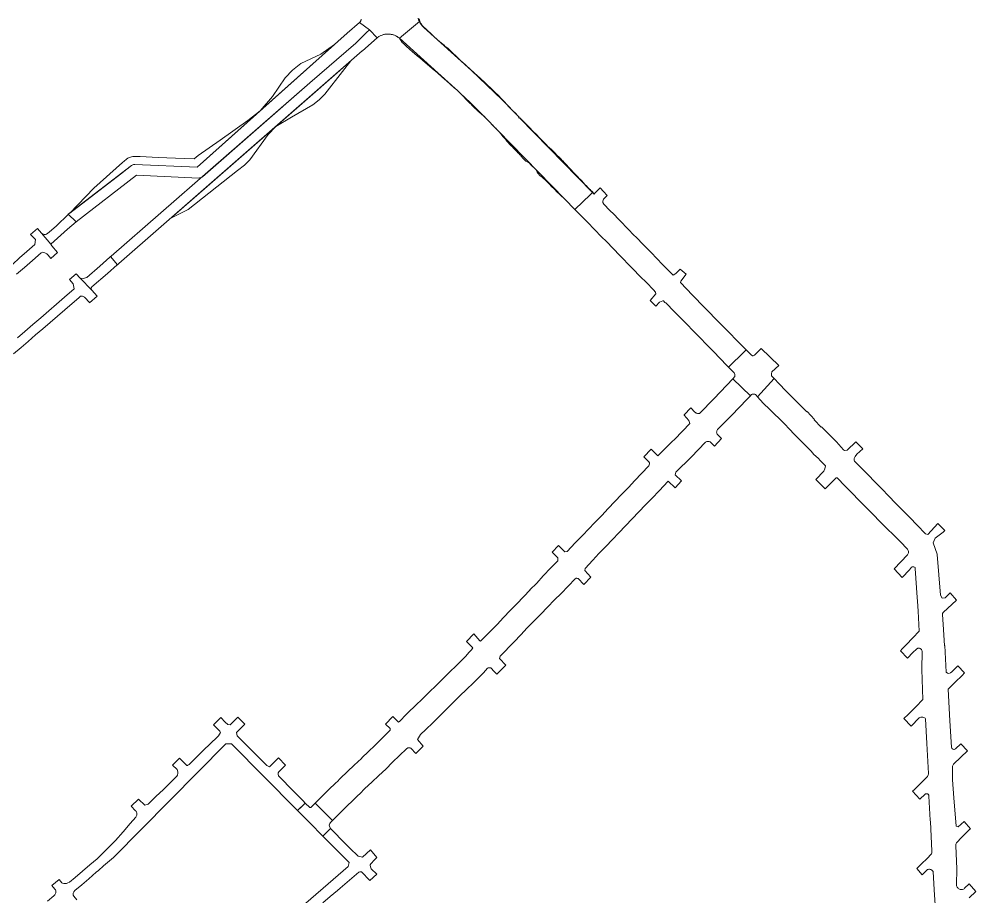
# Model space of a CAD drawing. Header units: inches. Extents: x 704148 to 723432, y 7075344 to 7101810.
# Drawn here: x 718555 to 719750, y 7094497 to 7095593 of the extents above; entities that cross this region are included whole.
import ezdxf

# ---------------------------------------------------------------- set-up
doc = ezdxf.new("R2010")
doc.units = ezdxf.units.IN
doc.header["$MEASUREMENT"] = 0
doc.layers.add('gisdb.gisadmin', color=7, linetype='Continuous', lineweight=9, true_color=0xccf5fc)

msp = doc.modelspace()

# ---------------------------------------------------------------- linework, layer by layer
at = {"layer": 'gisdb.gisadmin'}
for points in [[(719053.0367, 7095593.7695), (719053.7204, 7095591.7169), (719054.5804, 7095589.7316), (719054.6369, 7095589.6272), (719029.6362, 7095568.8382), (719028.29, 7095569.9481), (719026.8521, 7095570.9364), (719026.4835, 7095571.145), (719025.3336, 7095571.7957), (719024.2453, 7095572.2917), (719023.746, 7095572.5193), (719022.1013, 7095573.1018), (719021.9127, 7095573.1506), (719021.1156, 7095573.3568), (719020.4121, 7095573.5388), (719019.4782, 7095573.6951), (719018.6913, 7095573.8268), (719016.5827, 7095574.0038), (719014.8395, 7095574.0785), (719013.0964, 7095574.001), (719011.574, 7095573.7993), (719011.3668, 7095573.7718), (719010.7365, 7095573.6316), (719009.6637, 7095573.3928), (719008.0001, 7095572.8668), (719006.9918, 7095572.4482), (719006.3887, 7095572.1978), (719004.8417, 7095571.3909), (719004.0706, 7095570.8988), (719003.3709, 7095570.4522), (719002.3758, 7095569.6873), (719001.9876, 7095569.3889), (718992.4577, 7095579.3061), (718979.9373, 7095588.6566), (718980.0003, 7095588.7162), (718980.3175, 7095589.0164), (718980.6047, 7095589.3402), (718980.6648, 7095589.408), (718980.7159, 7095589.4767), (718980.9767, 7095589.8283), (718981.2508, 7095590.2742), (718981.485, 7095590.7423), (718981.6775, 7095591.2291), (718981.7414, 7095591.4436), (718981.8269, 7095591.7308), (718981.9013, 7095592.0942), (718981.9319, 7095592.2435), (718981.9615, 7095592.4999), (718981.9919, 7095592.7635)], [(719054.532, 7095593.0459), (719054.7512, 7095591.8654), (719054.8979, 7095591.2819), (719055.0584, 7095590.6996), (719055.2218, 7095590.1135), (719055.5482, 7095588.9218), (719055.7348, 7095588.3277), (719055.9985, 7095587.7728), (719056.6648, 7095586.7452), (719058.1466, 7095584.7959), (719058.6844, 7095584.1993), (719063.7867, 7095579.3263), (719069.6523, 7095573.8849), (719072.5499, 7095571.1251), (719074.0806, 7095569.8361), (719075.5984, 7095568.5329), (719077.8123, 7095566.5082), (719079.3171, 7095565.1906), (719082.35, 7095562.5811), (719085.3901, 7095559.9794), (719086.911, 7095558.6797), (719087.607, 7095557.9582), (719089.176, 7095556.7118), (719090.122, 7095556.2679), (719090.9709, 7095555.7162), (719091.7159, 7095555.0491), (719092.3558, 7095554.2654), (719093.0439, 7095553.5351), (719093.7668, 7095552.8435), (719095.2145, 7095551.4624), (719097.3906, 7095549.3958), (719099.5723, 7095547.3354), (719103.2209, 7095543.9151), (719106.1508, 7095541.1913), (719109.0907, 7095538.4784), (719112.0405, 7095535.7766), (719113.519, 7095534.4297), (719117.2263, 7095531.0747), (719119.4569, 7095529.0686), (719121.7222, 7095527.0258), (719123.9853, 7095524.9698), (719126.2406, 7095522.9053), (719131.4729, 7095518.0553), (719135.9239, 7095513.8618), (719139.6089, 7095510.3418), (719143.2719, 7095506.7988), (719146.1863, 7095503.948), (719149.0962, 7095501.0925), (719152.8151, 7095497.6034), (719157.2404, 7095493.3758), (719159.3064, 7095491.1607), (719160.6289, 7095489.657), (719163.9934, 7095485.9541), (719166.0892, 7095483.8075), (719168.1849, 7095481.6609), (719170.9791, 7095478.7987), (719174.472, 7095475.221), (719177.2663, 7095472.3588), (719179.362, 7095470.2122), (719179.1851, 7095470.0851), (719157.8716, 7095491.9497), (719119.6357, 7095528.7028), (719060.2899, 7095582.1437), (719059.6335, 7095582.7567), (719058.1464, 7095584.3281), (719056.8018, 7095586.0231), (719055.6102, 7095587.8289), (719054.6369, 7095589.6272), (719054.5804, 7095589.7316), (719053.7204, 7095591.7169), (719053.0367, 7095593.7695)], [(718546.41, 7095286.29), (718555.24, 7095294.62), (718564.58, 7095302.63), (718574.22, 7095311.46), (718575.23, 7095317.46), (718569.1315, 7095323.8241), (718577.7485, 7095331.4178), (718582.78, 7095325.52), (718594.54, 7095311.88), (718595.46, 7095309.55), (718602.7722, 7095301.2427), (718594.3381, 7095293.9635), (718590.95, 7095297.85), (718589.22, 7095299.61), (718586.89, 7095300.96), (718584.52, 7095301.58), (718582.24, 7095301.05), (718571.37, 7095291.53), (718561.38, 7095282.81), (718551.48, 7095274.18)], [(718552.56, 7095194.63), (718562.1, 7095202.82), (718571.95, 7095211.35), (718581.78, 7095219.86), (718591.67, 7095228.4), (718601.57, 7095236.96), (718611.62, 7095245.64), (718623.38, 7095255.99), (718622.37, 7095262.15), (718617.6916, 7095267.4238), (718626.095, 7095274.7544), (718630.81, 7095269.4), (718645.39, 7095254.38), (718652.071, 7095246.897), (718642.7838, 7095238.6657), (718642.28, 7095239.28), (718637.34, 7095244.79), (718636.26, 7095245.6), (718633.76, 7095246.74), (718632.75, 7095246.75), (718631.46, 7095246.62), (718629.24, 7095244.84), (718621.1, 7095237.77), (718611.86, 7095229.82), (718602.74, 7095222.01), (718593.5, 7095214.1), (718584.37, 7095206.23), (718575.43, 7095198.37), (718566.26, 7095190.31), (718557.35, 7095182.74), (718547.94, 7095174.74)], [(719699.5138, 7094474.4919), (719697.4816, 7094505.6449), (719696.0771, 7094528.6404), (719695.5817, 7094529.3632), (719694.9766, 7094529.9971), (719694.2775, 7094530.5256), (719693.5027, 7094530.9349), (719692.6722, 7094531.2146), (719691.8076, 7094531.3572), (719690.9313, 7094531.3592), (719690.066, 7094531.2204), (719689.2342, 7094530.9446), (719682.5199, 7094524.4026), (719676.0349, 7094532.4134), (719680.7751, 7094537.1165), (719689.3984, 7094545.7207), (719692.9658, 7094549.2918), (719693.5652, 7094549.9921), (719694.052, 7094550.7748), (719694.4149, 7094551.6222), (719694.6457, 7094552.5146), (719694.7391, 7094553.4316), (719694.6929, 7094554.3522), (719692.8999, 7094590.6403), (719692.606, 7094592.6701), (719690.9654, 7094622.7955), (719690.8994, 7094623.2784), (719690.7562, 7094623.7442), (719690.5393, 7094624.1807), (719690.2547, 7094624.5764), (719689.9097, 7094624.9207), (719689.5136, 7094625.2046), (719689.0767, 7094625.4207), (719688.6106, 7094625.5631), (719688.1275, 7094625.6282), (719687.6403, 7094625.6142), (719687.1618, 7094625.5215), (719686.7047, 7094625.3525), (719686.2809, 7094625.1117), (719685.9017, 7094624.8055), (719680.0146, 7094619.2031), (719679.5416, 7094618.753), (719670.5527, 7094628.7111), (719672.38, 7094630.53), (719680.73, 7094638.85), (719689.24, 7094647.31), (719689.7452, 7094648.1613), (719690.1202, 7094649.0775), (719690.3569, 7094650.0388), (719690.4502, 7094651.0244), (719688.4087, 7094688.5096), (719686.7414, 7094719.1232), (719686.0637, 7094719.8048), (719685.2871, 7094720.3714), (719684.4312, 7094720.8088), (719683.517, 7094721.1061), (719682.5676, 7094721.256), (719681.6063, 7094721.2547), (719680.6572, 7094721.1022), (719679.7439, 7094720.8023), (719678.8892, 7094720.3626), (719668.753, 7094710.045), (719659.8169, 7094719.5227), (719665.1012, 7094724.7601), (719674.5985, 7094734.237), (719683.27, 7094743.23), (719682.2142, 7094780.7439), (719682.4896, 7094803.7576), (719682.3071, 7094804.4367), (719682.0176, 7094805.0775), (719681.6286, 7094805.6634), (719681.1503, 7094806.1789), (719680.5953, 7094806.6107), (719679.9779, 7094806.9474), (719679.3144, 7094807.1803), (719678.622, 7094807.3033), (719677.9188, 7094807.3132), (719677.2233, 7094807.2096), (719676.5535, 7094806.9954), (719675.9269, 7094806.6761), (719675.36, 7094806.26), (719670.83, 7094801.8026), (719664.2191, 7094795.0581), (719655.41, 7094804.1267), (719657.73, 7094806.62), (719662.5507, 7094811.4843), (719670.9264, 7094820.3255), (719678.88, 7094828.66), (719677.36, 7094853.41), (719676.57, 7094866.22), (719676.2933, 7094870.55), (719673.98, 7094906.86), (719673.65, 7094907.93), (719672.97, 7094908.56), (719672.09, 7094909.05), (719671.09, 7094909.05), (719670.15, 7094908.94), (719669.27, 7094908.29), (719666.67, 7094905.35), (719657.3394, 7094895.5206), (719647.6413, 7094906.3834), (719664.1349, 7094923.7791), (719664.6708, 7094924.5674), (719665.0691, 7094925.4334), (719665.3189, 7094926.3533), (719665.4134, 7094927.3018), (719665.3499, 7094928.2529), (719665.1303, 7094929.1805), (719664.7605, 7094930.059), (719664.2507, 7094930.8644), (719663.8755, 7094931.3117), (719655.5146, 7094940.1316), (719647.0976, 7094948.3239), (719638.5036, 7094956.7415), (719586.28, 7095009.72), (719576.19, 7095020.13), (719575.1, 7095020.22), (719561.4192, 7095006.2117), (719549.9012, 7095017.9475), (719559.61, 7095028.36), (719561.16, 7095031.37), (719561.68, 7095035.15), (719555.59, 7095041.12), (719552.4598, 7095044.4658), (719547.42, 7095049.33), (719543.7482, 7095053.1415), (719535.3982, 7095061.7015), (719526.07, 7095071.26), (719521.94, 7095075.49), (719517.87, 7095079.83), (719509.627, 7095088.0913), (719492.4394, 7095105.2836), (719484.0824, 7095113.4248), (719476.9286, 7095121.336), (719497.8322, 7095143.843), (719503.9195, 7095137.3801), (719503.92, 7095137.38), (719512.28, 7095128.79), (719520.6, 7095120.42), (719529.45, 7095111.51), (719538.49, 7095102.4), (719539.08, 7095102.95), (719547.96, 7095092.96), (719547.6, 7095092.61), (719556.58, 7095083.24), (719556.93, 7095083.58), (719563.29, 7095076.91), (719566.22, 7095074.26), (719575.35, 7095064.97), (719584.21, 7095055.01), (719585.61, 7095053.97), (719588.82, 7095054.36), (719599.6648, 7095064.9933), (719608.2934, 7095056.402), (719601.13, 7095049.47), (719598.96, 7095046.86), (719597.79, 7095044.35), (719597.54, 7095043.08), (719597.62, 7095042.18), (719597.88, 7095041.03), (719606.76, 7095032.08), (719615.39, 7095023.38), (719623.11, 7095015.38), (719631.99, 7095006.17), (719640.81, 7094997.02), (719649.22, 7094988.31), (719657.8, 7094979.72), (719666.95, 7094970.35), (719676.27, 7094960.88), (719686.77, 7094950.23), (719689.59, 7094949.14), (719702.2781, 7094962.8233), (719710.8635, 7094954.275), (719708.75, 7094952.24), (719698.71, 7094944.56), (719696.11, 7094939), (719701.31, 7094924.92), (719701.35, 7094924.38), (719705.35, 7094873.45), (719707.37, 7094869.93), (719711.13, 7094870.2), (719717.436, 7094876.5361), (719725.2735, 7094867.4858), (719708.93, 7094851.83), (719708.01, 7094850.77), (719707.79, 7094849.42), (719709.01, 7094830.62), (719710.33, 7094810.28), (719710.62, 7094810.57), (719712.59, 7094777.29), (719714, 7094776.09), (719716.01, 7094775.87), (719717.87, 7094776.61), (719719.68, 7094777.89), (719727.0351, 7094785.4752), (719735.5139, 7094776.5383), (719732.34, 7094773.41), (719723.79, 7094764.83), (719715.15, 7094756.16), (719717.19, 7094716.75), (719719.3, 7094683.74), (719719.53, 7094682.7), (719719.79, 7094682.1), (719720.08, 7094681.79), (719720.63, 7094681.34), (719721.23, 7094681.08), (719721.92, 7094680.97), (719722.59, 7094680.97), (719723.28, 7094681.21), (719723.98, 7094681.67), (719730.6731, 7094688.118), (719739.321, 7094679.1498), (719730.99, 7094671.16), (719721.81, 7094662.38), (719720.33, 7094660.14), (719720.49, 7094642.94), (719722.17, 7094620.67), (719724.83, 7094585.28), (719727.42, 7094584.24), (719734.9592, 7094591.1525), (719742.7745, 7094582.0101), (719741.733, 7094580.9818), (719731.0588, 7094570.4431), (719726.0724, 7094565.2978), (719725.4445, 7094564.534), (719724.9506, 7094563.6774), (719724.6041, 7094562.7513), (719724.4144, 7094561.7809), (719724.3866, 7094560.7925), (719725.9713, 7094531.6944), (719725.4724, 7094511.7131), (719725.6041, 7094510.7482), (719725.8902, 7094509.8173), (719726.3231, 7094508.9449), (719726.8914, 7094508.1541), (719727.5801, 7094507.4656), (719728.3712, 7094506.8976), (719729.2437, 7094506.4651), (719730.1747, 7094506.1794), (719731.1397, 7094506.0481), (719732.1132, 7094506.0746), (719733.0695, 7094506.2583), (719733.9836, 7094506.5942), (719734.8313, 7094507.0736), (719735.5902, 7094507.6838), (719741.2563, 7094513.184), (719749.5801, 7094503.5882), (719741.3956, 7094495.5015)], [(718590.36, 7094491.54), (718598.15, 7094498.19), (718599.23, 7094499.25), (718600.43, 7094501.8), (718600.56, 7094503.07), (718600.41, 7094504.28), (718600.06, 7094505.53), (718599.41, 7094506.61), (718595.7178, 7094510.8886), (718604.8587, 7094518.6162), (718608.27, 7094514.6), (718609.06, 7094514.04), (718610.79, 7094513.64), (718612.3, 7094513.57), (718614.11, 7094513.75), (718615.78, 7094514.25), (718617.51, 7094515.04), (718624.67, 7094521.17), (718633.91, 7094528.98), (718643.12, 7094536.76), (718652.17, 7094544.41), (718663.89, 7094556.02), (718674.96, 7094567.05), (718684.73, 7094578.05), (718693.35, 7094588.52), (718700.55, 7094596.32), (718701.1225, 7094597.1275), (718701.5544, 7094598.018), (718701.8341, 7094598.9675), (718701.9538, 7094599.95), (718701.9104, 7094600.9389), (718701.705, 7094601.9072), (718701.3432, 7094602.8285), (718700.8349, 7094603.6778), (718700.1938, 7094604.4319), (718694.7708, 7094610.0419), (718703.745, 7094618.9264), (718711.77, 7094611.25), (718715.95, 7094612.46), (718724.6864, 7094621.1857), (718725.52, 7094621.99), (718734.87, 7094631.01), (718735.06, 7094630.82), (718749.53, 7094645.41), (718751.72, 7094647.5), (718752.39, 7094648.7), (718753.18, 7094651.43), (718753.13, 7094653.07), (718752.03, 7094655.93), (718746.4073, 7094661.4264), (718755.0354, 7094670.0546), (718762.29, 7094662.8), (718763.64, 7094661.34), (718764.39, 7094660.96), (718765.01, 7094660.96), (718765.63, 7094661.1), (718766.38, 7094661.6), (718767.13, 7094662.31), (718786.29, 7094681.2), (718791.98, 7094686.8), (718803.87, 7094698.07), (718806.17, 7094702.13), (718805.59, 7094703.75), (718797.5733, 7094711.8076), (718806.7148, 7094720.6464), (718812.26, 7094714.98), (718815.38, 7094712.08), (718818.36, 7094711.52), (718827.8368, 7094721.3164), (718836.5615, 7094712.5271), (718826.33, 7094701.88), (718827.23, 7094697.96), (718844.91, 7094680.03), (718863.97, 7094660.7), (718867.26, 7094659.15), (718878.4853, 7094670.2928), (718887.5293, 7094661.1818), (718879.28, 7094653.06), (718878.24, 7094651.59), (718878.17, 7094650.78), (718878.28, 7094649.89), (718878.79, 7094648.12), (718879.17, 7094647.49), (718897.31, 7094629.01), (718909.32, 7094616.74), (718912.0974, 7094613.9626), (718907.7246, 7094609.7087), (718902.9206, 7094605.0489), (718902.5375, 7094604.5831), (718901.2872, 7094605.8463), (718819.9, 7094688.07), (718812.73, 7094688.07), (718672.64, 7094545.97), (718660.32, 7094535.55), (718653.71, 7094529.96), (718651.18, 7094527.66), (718641.72, 7094519.42), (718633.07, 7094512.04), (718624.37, 7094504.66), (718623.16, 7094503.16), (718622.43, 7094501.65), (718622.25, 7094500.38), (718622.33, 7094499.11), (718622.91, 7094497.93), (718626.8788, 7094493.3076)], [(718816.32, 7094405.23), (718965.62, 7094534.61), (718966.81, 7094539.65), (718935.6971, 7094571.0827), (718933.9274, 7094572.8706), (718943.6496, 7094582.2365), (718944.3344, 7094581.5445), (718944.81, 7094581.12), (718945.5935, 7094580.3301), (718960.87, 7094564.93), (718972.54, 7094553.18), (718973.44, 7094552.41), (718978.34, 7094547.65), (718983.57, 7094546.3), (718993.6915, 7094555.3986), (719001.6082, 7094546.1439), (718998.61, 7094543.13), (718993.79, 7094538.01), (718993.35, 7094537.08), (718993.28, 7094536.24), (718993.83, 7094533.17), (718994.39, 7094532.04), (719001.3055, 7094525.0292), (718992.7811, 7094517.1309), (718982.14, 7094528.2), (718981.24, 7094528.28), (718980.14, 7094528.21), (718978.91, 7094527.86), (718970.32, 7094520.43), (718961.64, 7094512.73), (718955.81, 7094507.56), (718952.44, 7094505), (718943.39, 7094497.31), (718934.25, 7094489.54)]]:
    msp.add_lwpolyline(points, dxfattribs=at)
for points in [[(718626.1714, 7095339.5626), (718616.2069, 7095349.0668), (718694.9666, 7095409.9045), (718695.7654, 7095410.4537), (718696.6346, 7095410.8828), (718697.5563, 7095411.183), (718698.5114, 7095411.3481), (718699.4804, 7095411.3747), (718777.0711, 7095407.9233), (718964.3351, 7095575.1311), (718979.9373, 7095588.6566), (718992.4577, 7095579.3061), (718988.6473, 7095576.1798), (718975.1598, 7095562.6444), (718917.6611, 7095513.0428), (718783.6354, 7095395.8467), (718782.8289, 7095395.2783), (718781.9481, 7095394.8335), (718781.0119, 7095394.5219), (718780.0403, 7095394.3501), (718779.054, 7095394.3218), (718701.4135, 7095397.7753), (718626.18, 7095339.57)], [(718677.4892, 7095286.0668), (718668.831, 7095296.1788), (718669.6113, 7095296.8375), (718917.6611, 7095513.0428), (718975.1598, 7095562.6444), (718988.6473, 7095576.1798), (718992.4577, 7095579.3061), (719001.9867, 7095569.3882), (718983.4247, 7095553.2998), (718983.331, 7095553.2186), (718679.3959, 7095287.4311)], [(719055.6102, 7095587.8289), (719056.8018, 7095586.0231), (719058.1464, 7095584.3281), (719059.6335, 7095582.7567), (719060.2899, 7095582.1437), (719119.6357, 7095528.7028), (719157.8716, 7095491.9497), (719179.1851, 7095470.0851), (719178.5614, 7095469.6369), (719179.7284, 7095469.5277), (719270.6574, 7095376.2474), (719268.1787, 7095373.7338), (719248.8328, 7095355.0849), (719236.1919, 7095368.0526), (719236.1919, 7095368.0527), (719136.1029, 7095470.7298), (719117.9857, 7095488.7205), (719106.0564, 7095499.8196), (719105.5182, 7095500.3861), (719102.6296, 7095503.0416), (719101.2506, 7095504.2909), (719099.2929, 7095506.1123), (719029.6362, 7095568.8382), (719054.6369, 7095589.6272)], [(719099.2929, 7095506.1123), (719101.2506, 7095504.2909), (719098.2482, 7095507.0109), (719093.0389, 7095511.6867), (719088.5499, 7095515.668), (719083.2846, 7095520.2817), (719077.2301, 7095525.5133), (719071.136, 7095530.7009), (719067.3071, 7095533.9209), (719061.9264, 7095538.4064), (719055.0435, 7095544.2125), (719052.0019, 7095546.8124), (719045.9509, 7095552.0479), (719042.1909, 7095555.3443), (719038.286, 7095558.8052), (719035.1022, 7095561.6634), (719032.966, 7095563.5951), (719029.6362, 7095568.8382)], [(718856.0009, 7095478.3996), (718871.373, 7095496.183), (718886.9353, 7095519.4271), (718896.1849, 7095528.9597), (718906.7452, 7095537.1153), (718931.384, 7095548.8165), (718948.5875, 7095561.0701), (718902.2947, 7095519.7353)], [(718875.3591, 7095458.7985), (718921.3694, 7095499.0339), (718969.0254, 7095540.7085), (718958.7652, 7095527.2713), (718936.6019, 7095499.0703), (718929.4387, 7095491.962), (718921.3605, 7095485.7418), (718894.8636, 7095470.27)], [(719136.1029, 7095470.7298), (719236.1919, 7095368.0527), (719235.5497, 7095368.5752), (719234.0745, 7095369.9302), (719232.5992, 7095371.2852), (719229.6952, 7095374.0403), (719226.8606, 7095376.8632), (719223.3173, 7095380.3917), (719219.774, 7095383.9203), (719216.9394, 7095386.7431), (719214.1047, 7095389.5659), (719211.2701, 7095392.3888), (719209.82, 7095393.7682), (719207.4607, 7095395.6579), (719206.6743, 7095396.2878), (719205.1014, 7095397.5476), (719204.315, 7095398.1775), (719203.69, 7095398.9647), (719202.4173, 7095400.5171), (719201.9119, 7095401.421), (719201.0127, 7095403.3375), (719199.9686, 7095405.1127), (719199.2379, 7095405.7969), (719197.82, 7095407.2078), (719195.5774, 7095409.2112), (719194.0493, 7095410.5146), (719193.3651, 7095411.2442), (719192.3146, 7095413.0131), (719190.4102, 7095413.9498), (719189.4177, 7095414.3788), (719188.5056, 7095414.8862), (719187.6609, 7095415.4593), (719186.8471, 7095416.0625), (719185.3776, 7095417.423), (719184.7211, 7095418.1797), (719183.415, 7095419.6995), (719182.2198, 7095421.3274), (719181.5132, 7095422.0351), (719180.8089, 7095422.7451), (719180.1157, 7095423.4658), (719178.7304, 7095424.9084), (719177.3467, 7095426.3526), (719176.6554, 7095427.0752), (719175.2739, 7095428.5216), (719173.894, 7095429.9695), (719171.7967, 7095432.1145), (719170.3969, 7095433.543), (719169.6975, 7095434.2578), (719166.9041, 7095437.1208), (719165.5401, 7095438.5842), (719164.239, 7095440.1089), (719163.5886, 7095440.8714), (719162.9381, 7095441.6338), (719161.6372, 7095443.1587), (719160.3364, 7095444.6837), (719159.0355, 7095446.2086), (719157.7335, 7095447.7325), (719156.4747, 7095449.2983), (719155.8452, 7095450.0813), (719154.5809, 7095451.6418), (719153.1859, 7095453.075), (719152.4884, 7095453.7916), (719151.0935, 7095455.2248), (719150.396, 7095455.9414), (719149.001, 7095457.3746), (719147.6061, 7095458.8078), (719146.2111, 7095460.241), (719144.8162, 7095461.6743), (719143.4212, 7095463.1075), (719142.0263, 7095464.5407), (719141.3288, 7095465.2573), (719139.9338, 7095466.6905), (719138.5866, 7095468.1703), (719137.8724, 7095468.8705), (719137.1663, 7095469.5787), (719135.7953, 7095471.0238), (719134.3234, 7095472.3283), (719132.789, 7095473.5702), (719131.2898, 7095474.8454), (719129.8402, 7095476.1689), (719128.3872, 7095477.4883), (719126.9308, 7095478.8035), (719126.2012, 7095479.4596), (719124.0412, 7095481.4556), (719122.6584, 7095482.8443), (719121.9676, 7095483.5393), (719119.9071, 7095485.6368), (719119.2006, 7095486.3158), (719117.7747, 7095487.6604), (719117.0604, 7095488.3313), (719116.3453, 7095489.0012), (719115.6339, 7095489.6751), (719114.2556, 7095491.0693), (719112.9222, 7095492.5116), (719111.5848, 7095493.9506), (719110.9147, 7095494.6689), (719109.5714, 7095496.1031), (719108.8983, 7095496.819), (719107.5492, 7095498.2483), (719106.0564, 7095499.8196), (719117.9857, 7095488.7205)], [(718840.3739, 7095465.9899), (718856.0009, 7095478.3996), (718777.0711, 7095407.9233), (718699.4804, 7095411.3747), (718698.5114, 7095411.3481), (718697.5563, 7095411.183), (718696.6346, 7095410.8828), (718695.7654, 7095410.4537), (718694.9666, 7095409.9045), (718681.2551, 7095399.26), (718618.1423, 7095350.2643), (718648.2127, 7095381.5931), (718683.7017, 7095413.819), (718685.8123, 7095415.4575), (718688.8344, 7095417.8036), (718690.7243, 7095419.0602), (718692.2076, 7095419.8495), (718696.8084, 7095421.202), (718698.2373, 7095421.3443), (718700.5392, 7095421.3374), (718705.8956, 7095421.0992), (718728.2735, 7095420.1038), (718760.9814, 7095418.6489), (718773.4479, 7095418.0944), (718778.3815, 7095422.4996), (718805.7172, 7095441.6767)], [(719272.2927, 7095375.0586), (719272.7499, 7095374.1009), (719270.6574, 7095376.2474), (719179.7284, 7095469.5277), (719180.0606, 7095469.4967), (719182.8548, 7095466.6345), (719186.4154, 7095463.1228), (719189.1589, 7095460.2112), (719191.9891, 7095457.384), (719196.9273, 7095452.4221), (719200.443, 7095448.8667), (719204.6492, 7095444.5879), (719208.1438, 7095441.0119), (719211.632, 7095437.4296), (719213.7247, 7095435.2801), (719215.0825, 7095433.8107), (719216.541, 7095432.4394), (719219.5893, 7095429.8248), (719220.3514, 7095429.1712), (719221.8088, 7095427.7989), (719224.58, 7095424.9142), (719225.9632, 7095423.4695), (719229.4298, 7095419.8663), (719231.5231, 7095417.7173), (719232.9258, 7095416.2916), (719233.6271, 7095415.5788), (719235.7124, 7095413.422), (719237.7826, 7095411.2504), (719239.1662, 7095409.8061), (719240.5409, 7095408.3533), (719241.2283, 7095407.6268), (719242.6031, 7095406.1739), (719244.6653, 7095403.9946), (719246.7275, 7095401.8153), (719248.7896, 7095399.636), (719250.1644, 7095398.1831), (719252.914, 7095395.2773), (719254.2888, 7095393.8245), (719255.6635, 7095392.3716), (719257.7257, 7095390.1923), (719259.1005, 7095388.7394), (719261.8501, 7095385.8336), (719263.2248, 7095384.3808), (719265.3285, 7095382.2419), (719266.0776, 7095381.5756), (719266.7864, 7095380.87), (719268.2145, 7095379.4691), (719268.9385, 7095378.7784), (719270.3547, 7095377.365), (719271.0455, 7095376.641), (719271.7024, 7095375.8831), (719272.0106, 7095375.4526)], [(718789.5966, 7095383.8002), (718875.3591, 7095458.7985), (718865.9691, 7095448.5189), (718842.9356, 7095417.1602), (718836.0637, 7095410.3323), (718827.6942, 7095403.8318), (718765.8857, 7095355.0928), (718744.3316, 7095344.2165)], [(719284.3721, 7095377.6003), (719289.014, 7095372.2925), (719288.5642, 7095371.8785), (719285.2283, 7095368.8083), (719284.4412, 7095367.8835), (719283.6375, 7095365.6103), (719283.8178, 7095363.7173), (719285.0363, 7095361.6368), (719292.5998, 7095353.8886), (719292.634, 7095353.9106), (719297.26, 7095349.21), (719303.4255, 7095342.8793), (719305.8587, 7095340.3809), (719323.4517, 7095322.2836), (719324.5589, 7095321.1494), (719335.1993, 7095310.2492), (719344.9048, 7095300.3619), (719350.4571, 7095294.7426), (719359.2011, 7095285.6533), (719367.0655, 7095277.5975), (719367.4905, 7095277.227), (719371.5573, 7095273.0555), (719371.5688, 7095273.0559), (719374.9449, 7095274.9852), (719380.3469, 7095280.4835), (719387.678, 7095274.2135), (719381.0221, 7095265.5318), (719380.5874, 7095263.7929), (719395.8561, 7095248.131), (719399.21, 7095244.64), (719407.53, 7095235.98), (719416, 7095227.33), (719424.59, 7095218.58), (719433.31, 7095209.67), (719441.95, 7095200.85), (719450.86, 7095191.8), (719459.3, 7095183.19), (719462.6856, 7095179.851), (719459.4643, 7095176.65), (719441.9621, 7095159.5053), (719440.777, 7095158.285), (719438.7607, 7095160.3344), (719430.1444, 7095169.1641), (719421.8117, 7095177.701), (719413.3805, 7095186.3389), (719405.2155, 7095194.704), (719396.5551, 7095203.5766), (719388.4416, 7095211.8927), (719380.3401, 7095220.189), (719372.4376, 7095228.2257), (719363.2171, 7095237.7316), (719362.4716, 7095238.4127), (719361.6202, 7095238.9559), (719361.3544, 7095239.0668), (719359.6505, 7095240.9072), (719358.4498, 7095240.8374), (719354.6878, 7095239.1975), (719350.0576, 7095234.2779), (719343.0158, 7095241.6091), (719349.7682, 7095249.7119), (719349.5917, 7095251.7711), (719346.9276, 7095254.6485), (719346.5969, 7095255.0455), (719338.5739, 7095263.2651), (719330.0941, 7095271.9527), (719321.7122, 7095280.5401), (719315.0616, 7095287.3536), (719313.9913, 7095288.0479), (719310.4302, 7095292.0986), (719304.9483, 7095297.7149), (719296.5663, 7095306.3022), (719288.193, 7095314.898), (719282.2494, 7095320.9703), (719264.4318, 7095339.2243), (719264.1839, 7095339.457), (719255.4332, 7095348.3354), (719255.4085, 7095348.3391), (719253.5233, 7095350.2731), (719250.4861, 7095353.3889), (719248.8328, 7095355.0849), (719268.1787, 7095373.7338), (719270.6574, 7095376.2474), (719272.7499, 7095374.1008), (719273.9074, 7095375.2523), (719280.6016, 7095381.9116)], [(718626.1714, 7095339.5626), (718615.38, 7095330.26), (718594.54, 7095311.88), (718582.78, 7095325.52), (718583.63, 7095324.87), (718585.85, 7095323.9), (718587.79, 7095323.79), (718589.07, 7095324.07), (718592.41, 7095326.63), (718601.41, 7095334.76), (718615.8853, 7095348.8052), (718615.9566, 7095348.8735), (718616.2069, 7095349.0668)], [(718677.4892, 7095286.0668), (718677.27, 7095285.91), (718665.32, 7095275.14), (718645.66, 7095258.51), (718645.11, 7095257.81), (718644.76, 7095257.22), (718644.63, 7095256.26), (718644.71, 7095255.64), (718644.95, 7095255.08), (718645.39, 7095254.38), (718630.81, 7095269.4), (718634.87, 7095268.78), (718639.46, 7095270.01), (718655.39, 7095284.27), (718668.1075, 7095295.5679), (718668.831, 7095296.1788)], [(719469.46, 7095173.17), (719470.02, 7095172.79), (719470.75, 7095172.5), (719471.47, 7095172.39), (719472.29, 7095172.56), (719472.97, 7095173), (719474.29, 7095174.23), (719481.3933, 7095181.5292), (719503.6006, 7095160.3432), (719494.65, 7095152.22), (719494.23, 7095149.99), (719494.51, 7095147.37), (719497.8322, 7095143.843), (719476.9286, 7095121.336), (719474.9257, 7095123.5509), (719474.3406, 7095123.9761), (719473.6964, 7095124.305), (719473.0088, 7095124.5296), (719472.2947, 7095124.6444), (719471.5713, 7095124.6466), (719470.8565, 7095124.536), (719470.1676, 7095124.3155), (719469.5214, 7095123.9904), (719468.9338, 7095123.5686), (719467.9914, 7095122.5735), (719446.0051, 7095143.5683), (719448.6593, 7095146.4918), (719448.7769, 7095147.1923), (719448.7723, 7095148.216), (719448.5937, 7095149.2241), (719448.2463, 7095150.1872), (719447.7402, 7095151.0771), (719447.0902, 7095151.8681), (719440.777, 7095158.285), (719441.9621, 7095159.5053), (719459.4643, 7095176.65), (719462.6856, 7095179.851)], [(718926.7168, 7094615.901), (718930.4196, 7094619.6209), (718938.6273, 7094627.8574), (718942.0667, 7094631.4205), (718943.9823, 7094633.2465), (718947.46, 7094636.22), (718950.2799, 7094639.119), (718950.7565, 7094639.6089), (718951.7897, 7094640.6424), (718955.89, 7094644.54), (718964.6845, 7094653.2272), (718973.3228, 7094661.3578), (718982.2205, 7094669.7098), (718983.3418, 7094670.7626), (718990.63, 7094678.09), (718999.23, 7094686.4), (719007.73, 7094694.6), (719018.34, 7094704.84), (719018.28, 7094706.88), (719012.476, 7094712.5272), (719021.6633, 7094721.8843), (719028.36, 7094715.1), (719030.42, 7094716.43), (719033.6885, 7094719.6704), (719034.912, 7094721.1821), (719040.7718, 7094726.9301), (719049.6819, 7094735.6382), (719058.3391, 7094744.1087), (719066.8512, 7094752.423), (719075.3913, 7094760.7781), (719083.8436, 7094769.1858), (719092.2189, 7094777.5108), (719100.8874, 7094785.8354), (719103.8098, 7094788.6412), (719112.3632, 7094797.1677), (719116.856, 7094802.3417), (719118.6838, 7094804.2696), (719119.92, 7094805.27), (719121.34, 7094807.82), (719113.5028, 7094815.6714), (719122.6094, 7094825.1627), (719130.23, 7094816.33), (719131.0845, 7094816.2543), (719133.9509, 7094819.0246), (719151.6638, 7094836.9171), (719159.7597, 7094845.4734), (719168.1416, 7094854.304), (719176.5026, 7094862.8911), (719184.7724, 7094871.3922), (719193.0013, 7094880.0181), (719192.69, 7094880.34), (719201.23, 7094888.68), (719209.33, 7094897.48), (719218.74, 7094907.7), (719227.39, 7094916.38), (719227.58, 7094920.16), (719220.3972, 7094927.0724), (719228.4016, 7094935.4042), (719236.35, 7094927.58), (719239, 7094928.08), (719249.32, 7094938.74), (719257.3432, 7094947.0752), (719258.7368, 7094948.4753), (719265.95, 7094956), (719273.93, 7094964.33), (719282.37, 7094973.13), (719290.49, 7094981.92), (719298.79, 7094990.45), (719307.14, 7094999.23), (719315.65, 7095007.94), (719323.83, 7095016.56), (719332.11, 7095025.28), (719341.1, 7095035.21), (719341.58, 7095036.37), (719341.8, 7095037.46), (719341.8, 7095038.7), (719341.3, 7095039.89), (719334.8923, 7095046.2521), (719344.0417, 7095055.7759), (719352.3365, 7095047.3212), (719369.984, 7095064.7904), (719373.4362, 7095068.2412), (719392.3755, 7095087.8861), (719391.04, 7095091.53), (719385.38, 7095098.45), (719385.1993, 7095098.627), (719393.5078, 7095107.2808), (719398.7486, 7095102.0659), (719399.4748, 7095101.4467), (719400.2899, 7095100.9504), (719401.1735, 7095100.5897), (719402.103, 7095100.3736), (719403.0551, 7095100.3076), (719404.0056, 7095100.3934), (719404.4265, 7095100.5005), (719422.9519, 7095119.2272), (719446.0051, 7095143.5683), (719467.9914, 7095122.5735), (719463.5885, 7095117.9247), (719444.7939, 7095098.0802), (719426.9257, 7095080.2683), (719426.4691, 7095079.5651), (719426.1361, 7095078.7957), (719425.936, 7095077.9815), (719425.8744, 7095077.1453), (719425.953, 7095076.3105), (719426.1697, 7095075.5006), (719426.5184, 7095074.7381), (719431.7712, 7095069.0404), (719423.0261, 7095059.7428), (719417.56, 7095064.81), (719416.46, 7095065.26), (719414.94, 7095065.44), (719413.78, 7095065.33), (719412.7, 7095064.95), (719412.01, 7095064.43), (719393.93, 7095045.7), (719374.98, 7095027.08), (719373.95, 7095023.76), (719381.9542, 7095016.0762), (719374.074, 7095007.6981), (719365.35, 7095015.66), (719353.88, 7095003.68), (719345.39, 7094994.82), (719337.09, 7094986.17), (719328.66, 7094977.37), (719320.4, 7094968.84), (719312.16, 7094960.22), (719303.88, 7094951.56), (719295.6, 7094942.88), (719287.33, 7094934.11), (719278.89, 7094925.63), (719271.03, 7094917.05), (719261.46, 7094906.78), (719261.06, 7094904.17), (719268.6779, 7094896.0372), (719260.0318, 7094886.9665), (719252.81, 7094894.21), (719252.14, 7094894.54), (719251.27, 7094894.66), (719250.45, 7094894.58), (719249.95, 7094894.38), (719249.37, 7094893.92), (719231.5, 7094875.64), (719223.2488, 7094867.5558), (719214.53, 7094858.55), (719206.37, 7094849.99), (719197.54, 7094840.92), (719189.4, 7094832.56), (719181.16, 7094823.86), (719172.91, 7094815.14), (719155.31, 7094797.39), (719154.61, 7094794.33), (719162.6747, 7094786.1987), (719151.2357, 7094775.0475), (719148.09, 7094778.11), (719143.76, 7094782.71), (719142.88, 7094782.95), (719140.67, 7094782.76), (719139.81, 7094782.41), (719134.6, 7094776.41), (719125.07, 7094766.91), (719122.31, 7094764.26), (719113.65, 7094755.95), (719105.34, 7094747.69), (719096.99, 7094739.38), (719088.21, 7094730.79), (719079.6, 7094722.38), (719071.24, 7094714.2), (719062.49, 7094705.65), (719056.2, 7094699.48), (719052.18, 7094693.15), (719059.4735, 7094685.1983), (719050.3656, 7094675.9152), (719043.93, 7094682.33), (719042.91, 7094682.93), (719042.16, 7094683.1), (719041.27, 7094683.12), (719040.22, 7094682.94), (719038.5, 7094681.84), (719029.72, 7094673.22), (719021.21, 7094664.92), (719012.55, 7094656.48), (719004.15, 7094648.6), (718995.15, 7094640.15), (718986.43, 7094631.98), (718980.14, 7094625.58), (718977.94, 7094623.51), (718972.63, 7094618.51), (718969.43, 7094615.11), (718965.9959, 7094612.1107), (718946.2051, 7094592.3878), (718924.6408, 7094613.8154)], [(718917.79, 7094608.27), (718918.9585, 7094608.27), (718924.6408, 7094613.8154), (718946.2051, 7094592.3878), (718943.47, 7094589.64), (718942.61, 7094588.55), (718942.29, 7094587.61), (718942.14, 7094586.4), (718942.3, 7094585.14), (718943.05, 7094583.08), (718943.4531, 7094582.4351), (718943.6496, 7094582.2365), (718933.9274, 7094572.8706), (718917.8138, 7094589.1498), (718902.5375, 7094604.5831), (718912.0974, 7094613.9626)]]:
    msp.add_lwpolyline(points, close=True, dxfattribs=at)

doc.saveas('drawing.dxf')
